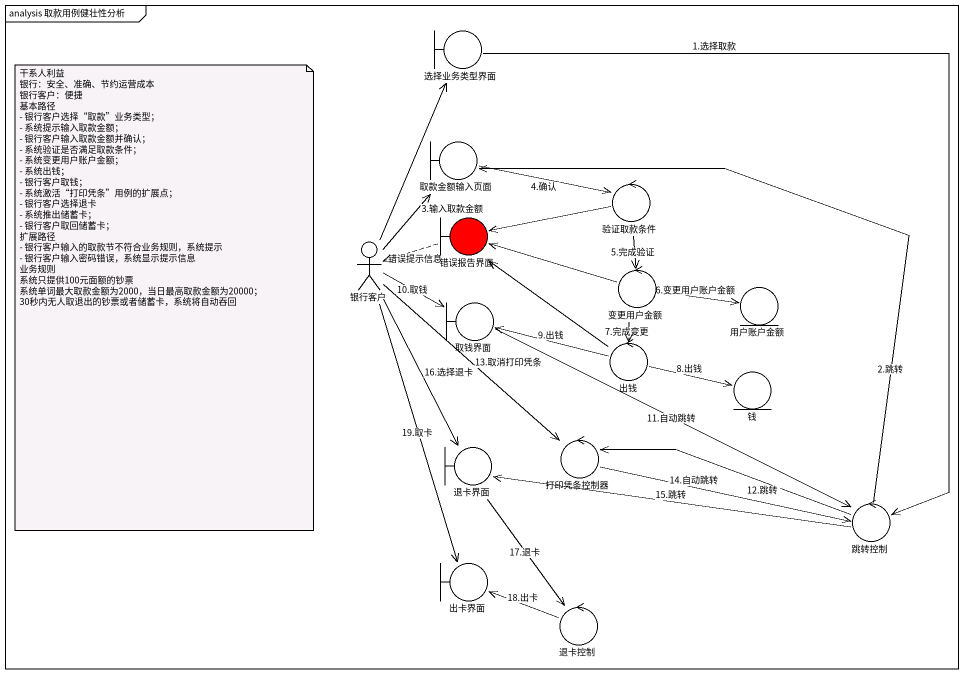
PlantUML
@startuml
mainframe analysis 取款用例健壮性分析
boundary 选择业务类型界面
boundary 取款金额输入页面
control 验证取款条件
actor 银行客户
boundary 错误报告界面 #FF0000
control 变更用户金额
boundary 取钱界面
entity 用户账户金额
control 出钱
entity 钱
control 打印凭条控制器
boundary 退卡界面
control 跳转控制
boundary 出卡界面
control 退卡控制
选择业务类型界面 --> 跳转控制 : 1.选择取款
取款金额输入页面 -right-> 验证取款条件 : 4.确认
验证取款条件 -left-> 错误报告界面
验证取款条件 --> 变更用户金额 : 5.完成验证
银行客户 -up-> 选择业务类型界面
银行客户 -up-> 取款金额输入页面 : 3.输入取款金额
银行客户 -right-> 取钱界面 : 10.取钱
银行客户 --> 打印凭条控制器 : 13.取消打印凭条
银行客户 --> 退卡界面 : 16.选择退卡
银行客户 --> 出卡界面 : 19.取卡
错误报告界面 .left.> 银行客户 : 错误提示信息
变更用户金额 -left-> 错误报告界面
变更用户金额 -right-> 用户账户金额 : 6.变更用户账户金额
变更用户金额 --> 出钱 : 7.完成变更
取钱界面 -right-> 跳转控制 : 11.自动跳转
出钱 -up-> 错误报告界面
出钱 -left-> 取钱界面 : 9.出钱
出钱 -right-> 钱 : 8.出钱
打印凭条控制器 -right-> 跳转控制 : 14.自动跳转
退卡界面 --> 退卡控制 : 17.退卡
跳转控制 -up-> 取款金额输入页面 : 2.跳转
跳转控制 -left-> 打印凭条控制器 : 12.跳转
跳转控制 -left-> 退卡界面 : 15.跳转
退卡控制 -left-> 出卡界面 : 18.出卡
note as N1
  干系人利益
  银行：安全、准确、节约运营成本
  银行客户：便捷
  基本路径
  - 银行客户选择“取款”业务类型；
  - 系统提示输入取款金额；
  - 银行客户输入取款金额并确认；
  - 系统验证是否满足取款条件；
  - 系统变更用户账户金额；
  - 系统出钱；
  - 银行客户取钱；
  - 系统激活“打印凭条”用例的扩展点；
  - 银行客户选择退卡
  - 系统推出储蓄卡；
  - 银行客户取回储蓄卡；
  扩展路径
  - 银行客户输入的取款节不符合业务规则，系统提示
  - 银行客户输入密码错误，系统显示提示信息
  业务规则
  系统只提供100元面额的钞票
  系统单词最大取款金额为2000，当日最高取款金额为20000；
  30秒内无人取退出的钞票或者储蓄卡，系统将自动吞回
end note
@enduml
